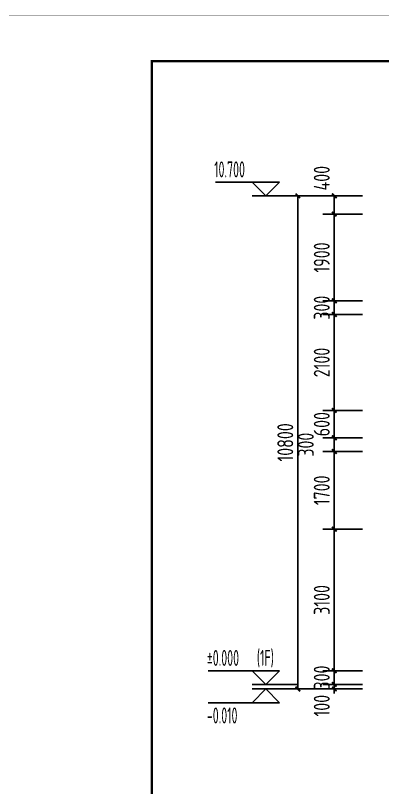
# Model space of a CAD drawing. Extents: x -280168 to 205214, y -148835 to -64913.
# Drawn here: x -196554 to -188502, y -106340 to -89430 of the extents above; entities that cross this region are included whole.
import ezdxf

# ---------------------------------------------------------------- set-up
doc = ezdxf.new("R2010")
doc.units = 0
doc.header["$LTSCALE"] = 1000
doc.header["$MEASUREMENT"] = 0
for name, color, linetype in [('01-标注_尺寸', 124, 'Continuous'), ('01-标注_标高', 200, 'Continuous'), ('02-TEXT_标注', 130, 'Continuous')]:
    doc.layers.add(name, color=color, linetype=linetype)
doc.styles.add('_TCH_DIM', font='ros1.shx', dxfattribs={"width": 0.75, "bigfont": 'jd.shx'})
doc.styles.add('_TCH_DIM_T3', font='ros1.shx', dxfattribs={"width": 0.85, "bigfont": 'jd.shx'})
doc.dimstyles.new('_TCH_ARCH&&100', dxfattribs={"dimtxt": 350, "dimasz": 100, "dimexe": 250, "dimexo": 300, "dimgap": 100, "dimtad": 1, "dimdec": 0, "dimzin": 0, "dimdsep": 46, "dimtxsty": '_TCH_DIM_T3', "dimblk": 'ARCHTICK', "dimcen": 0.09, "dimclrt": 7, "dimazin": 2, "dimtfac": 1, "dimtdec": 0, "dimtix": 1, "dimtmove": 2, "dimatfit": 3, "dimfxl": 0, "dimtolj": 1, "dimtzin": 0, "dimarcsym": 0})

# ---------------------------------------------------------------- blocks, each defined once
blk = doc.blocks.new('图框-A1')
for points, const_width in [([(0, 0), (841, 0), (841, 594), (0, 594)], 0.05), ([(766, 584), (25, 584), (25, 10), (766, 10)], 0.5)]:
    blk.add_lwpolyline(points, close=True, dxfattribs=dict(const_width=const_width))
blk = doc.blocks.new('_ArchTick')
at = {"color": 0, "linetype": 'ByBlock', "const_width": 0.4}
blk.add_lwpolyline([(-0.5, -0.5), (0.5, 0.5)], dxfattribs=at)
blk = doc.blocks.new('*D1130')
at = {"layer": '01-标注_尺寸', "color": 0, "lineweight": -2, "transparency": 16777216}
for p, q in [((-189561, -104081), (-189561, -103981)), ((-188944, -104081), (-189811, -104081)), ((-189561, -104181), (-189561, -104081)), ((-188944, -104181), (-189811, -104181)), ((-189561, -104181), (-189561, -104281))]:
    blk.add_line(p, q, dxfattribs=at)
at = {"layer": 'Defpoints', "color": 0, "transparency": 16777216}
for p in [(-189561, -104081), (-188644, -104081), (-188644, -104181)]:
    blk.add_point(p, dxfattribs=at)
at = {"layer": '01-标注_尺寸', "color": 0, "lineweight": -2, "transparency": 16777216, "xscale": 100, "yscale": 100, "zscale": 100}
for p, rotation in [((-189561, -104081), 270), ((-189561, -104181), 90)]:
    blk.add_blockref('_ArchTick', p, dxfattribs=dict(at, rotation=rotation))
at = {"layer": '01-标注_尺寸', "color": 7, "transparency": 16777216, "insert": (-189836, -104547), "char_height": 350, "attachment_point": 5, "rotation": 90, "style": '_TCH_DIM_T3'}
blk.add_mtext('\\A1;100', dxfattribs=at)
blk = doc.blocks.new('*D1131')
at = {"layer": '01-标注_尺寸', "color": 0, "lineweight": -2, "transparency": 16777216}
for p, q in [((-188944, -103781), (-189811, -103781)), ((-189561, -103781), (-189561, -103681)), ((-189561, -104081), (-189561, -103781)), ((-188944, -104081), (-189811, -104081)), ((-189561, -104081), (-189561, -104181))]:
    blk.add_line(p, q, dxfattribs=at)
at = {"layer": 'Defpoints', "color": 0, "transparency": 16777216}
for p in [(-189561, -103781), (-188644, -103781), (-188644, -104081)]:
    blk.add_point(p, dxfattribs=at)
at = {"layer": '01-标注_尺寸', "color": 0, "lineweight": -2, "transparency": 16777216, "xscale": 100, "yscale": 100, "zscale": 100}
for p, rotation in [((-189561, -103781), 270), ((-189561, -104081), 90)]:
    blk.add_blockref('_ArchTick', p, dxfattribs=dict(at, rotation=rotation))
at = {"layer": '01-标注_尺寸', "color": 7, "transparency": 16777216, "insert": (-189836, -103931), "char_height": 350, "attachment_point": 5, "rotation": 90, "style": '_TCH_DIM_T3'}
blk.add_mtext('\\A1;300', dxfattribs=at)
blk = doc.blocks.new('*D1132')
at = {"layer": '01-标注_尺寸', "color": 0, "lineweight": -2, "transparency": 16777216}
for p, q in [((-188944, -100681), (-189811, -100681)), ((-189561, -103781), (-189561, -100681)), ((-188944, -103781), (-189811, -103781))]:
    blk.add_line(p, q, dxfattribs=at)
at = {"layer": 'Defpoints', "color": 0, "transparency": 16777216}
for p in [(-189561, -100681), (-188644, -100681), (-188644, -103781)]:
    blk.add_point(p, dxfattribs=at)
at = {"layer": '01-标注_尺寸', "color": 0, "lineweight": -2, "transparency": 16777216, "xscale": 100, "yscale": 100, "zscale": 100}
for p, rotation in [((-189561, -100681), 90), ((-189561, -103781), 270)]:
    blk.add_blockref('_ArchTick', p, dxfattribs=dict(at, rotation=rotation))
at = {"layer": '01-标注_尺寸', "color": 7, "transparency": 16777216, "insert": (-189836, -102231), "char_height": 350, "attachment_point": 5, "rotation": 90, "style": '_TCH_DIM_T3'}
blk.add_mtext('\\A1;3100', dxfattribs=at)
blk = doc.blocks.new('*D1133')
at = {"layer": '01-标注_尺寸', "color": 0, "lineweight": -2, "transparency": 16777216}
for p, q in [((-188944, -98981), (-189811, -98981)), ((-189561, -100681), (-189561, -98981)), ((-188944, -100681), (-189811, -100681))]:
    blk.add_line(p, q, dxfattribs=at)
at = {"layer": 'Defpoints', "color": 0, "transparency": 16777216}
for p in [(-189561, -98981), (-188644, -98981), (-188644, -100681)]:
    blk.add_point(p, dxfattribs=at)
at = {"layer": '01-标注_尺寸', "color": 0, "lineweight": -2, "transparency": 16777216, "xscale": 100, "yscale": 100, "zscale": 100}
for p, rotation in [((-189561, -98981), 90), ((-189561, -100681), 270)]:
    blk.add_blockref('_ArchTick', p, dxfattribs=dict(at, rotation=rotation))
at = {"layer": '01-标注_尺寸', "color": 7, "transparency": 16777216, "insert": (-189836, -99831), "char_height": 350, "attachment_point": 5, "rotation": 90, "style": '_TCH_DIM_T3'}
blk.add_mtext('\\A1;1700', dxfattribs=at)
blk = doc.blocks.new('*D1134')
at = {"layer": '01-标注_尺寸', "color": 0, "lineweight": -2, "transparency": 16777216}
for p, q in [((-188944, -98681), (-189811, -98681)), ((-189561, -98981), (-189561, -98681)), ((-188944, -98981), (-189811, -98981))]:
    blk.add_line(p, q, dxfattribs=at)
at = {"layer": 'Defpoints', "color": 0, "transparency": 16777216}
for p in [(-189561, -98681), (-188644, -98681), (-188644, -98981)]:
    blk.add_point(p, dxfattribs=at)
at = {"layer": '01-标注_尺寸', "color": 0, "lineweight": -2, "transparency": 16777216, "xscale": 100, "yscale": 100, "zscale": 100}
for p, rotation in [((-189561, -98681), 90), ((-189561, -98981), 270)]:
    blk.add_blockref('_ArchTick', p, dxfattribs=dict(at, rotation=rotation))
at = {"layer": '01-标注_尺寸', "color": 7, "transparency": 16777216, "insert": (-190186, -98831), "char_height": 350, "attachment_point": 5, "rotation": 90, "style": '_TCH_DIM_T3'}
blk.add_mtext('\\A1;300', dxfattribs=at)
blk = doc.blocks.new('*D1135')
at = {"layer": '01-标注_尺寸', "color": 0, "lineweight": -2, "transparency": 16777216}
for p, q in [((-188944, -98081), (-189811, -98081)), ((-189561, -98081), (-189561, -97981)), ((-189561, -98681), (-189561, -98081)), ((-188944, -98681), (-189811, -98681)), ((-189561, -98681), (-189561, -98781))]:
    blk.add_line(p, q, dxfattribs=at)
at = {"layer": 'Defpoints', "color": 0, "transparency": 16777216}
for p in [(-189561, -98081), (-188644, -98081), (-188644, -98681)]:
    blk.add_point(p, dxfattribs=at)
at = {"layer": '01-标注_尺寸', "color": 0, "lineweight": -2, "transparency": 16777216, "xscale": 100, "yscale": 100, "zscale": 100}
for p, rotation in [((-189561, -98081), 270), ((-189561, -98681), 90)]:
    blk.add_blockref('_ArchTick', p, dxfattribs=dict(at, rotation=rotation))
at = {"layer": '01-标注_尺寸', "color": 7, "transparency": 16777216, "insert": (-189836, -98381), "char_height": 350, "attachment_point": 5, "rotation": 90, "style": '_TCH_DIM_T3'}
blk.add_mtext('\\A1;600', dxfattribs=at)
blk = doc.blocks.new('*D1136')
at = {"layer": '01-标注_尺寸', "color": 0, "lineweight": -2, "transparency": 16777216}
for p, q in [((-188944, -95981), (-189811, -95981)), ((-189561, -98081), (-189561, -95981)), ((-188944, -98081), (-189811, -98081))]:
    blk.add_line(p, q, dxfattribs=at)
at = {"layer": 'Defpoints', "color": 0, "transparency": 16777216}
for p in [(-189561, -95981), (-188644, -95981), (-188644, -98081)]:
    blk.add_point(p, dxfattribs=at)
at = {"layer": '01-标注_尺寸', "color": 0, "lineweight": -2, "transparency": 16777216, "xscale": 100, "yscale": 100, "zscale": 100}
for p, rotation in [((-189561, -95981), 90), ((-189561, -98081), 270)]:
    blk.add_blockref('_ArchTick', p, dxfattribs=dict(at, rotation=rotation))
at = {"layer": '01-标注_尺寸', "color": 7, "transparency": 16777216, "insert": (-189836, -97031), "char_height": 350, "attachment_point": 5, "rotation": 90, "style": '_TCH_DIM_T3'}
blk.add_mtext('\\A1;2100', dxfattribs=at)
blk = doc.blocks.new('*D1137')
at = {"layer": '01-标注_尺寸', "color": 0, "lineweight": -2, "transparency": 16777216}
for p, q in [((-188944, -95681), (-189811, -95681)), ((-189561, -95681), (-189561, -95581)), ((-189561, -95981), (-189561, -95681)), ((-188944, -95981), (-189811, -95981)), ((-189561, -95981), (-189561, -96081))]:
    blk.add_line(p, q, dxfattribs=at)
at = {"layer": 'Defpoints', "color": 0, "transparency": 16777216}
for p in [(-189561, -95681), (-188644, -95681), (-188644, -95981)]:
    blk.add_point(p, dxfattribs=at)
at = {"layer": '01-标注_尺寸', "color": 0, "lineweight": -2, "transparency": 16777216, "xscale": 100, "yscale": 100, "zscale": 100}
for p, rotation in [((-189561, -95681), 270), ((-189561, -95981), 90)]:
    blk.add_blockref('_ArchTick', p, dxfattribs=dict(at, rotation=rotation))
at = {"layer": '01-标注_尺寸', "color": 7, "transparency": 16777216, "insert": (-189836, -95831), "char_height": 350, "attachment_point": 5, "rotation": 90, "style": '_TCH_DIM_T3'}
blk.add_mtext('\\A1;300', dxfattribs=at)
blk = doc.blocks.new('*D1138')
at = {"layer": '01-标注_尺寸', "color": 0, "lineweight": -2, "transparency": 16777216}
for p, q in [((-188944, -93781), (-189811, -93781)), ((-189561, -95681), (-189561, -93781)), ((-188944, -95681), (-189811, -95681))]:
    blk.add_line(p, q, dxfattribs=at)
at = {"layer": 'Defpoints', "color": 0, "transparency": 16777216}
for p in [(-189561, -93781), (-188644, -93781), (-188644, -95681)]:
    blk.add_point(p, dxfattribs=at)
at = {"layer": '01-标注_尺寸', "color": 0, "lineweight": -2, "transparency": 16777216, "xscale": 100, "yscale": 100, "zscale": 100}
for p, rotation in [((-189561, -93781), 90), ((-189561, -95681), 270)]:
    blk.add_blockref('_ArchTick', p, dxfattribs=dict(at, rotation=rotation))
at = {"layer": '01-标注_尺寸', "color": 7, "transparency": 16777216, "insert": (-189836, -94731), "char_height": 350, "attachment_point": 5, "rotation": 90, "style": '_TCH_DIM_T3'}
blk.add_mtext('\\A1;1900', dxfattribs=at)
blk = doc.blocks.new('*D1139')
at = {"layer": '01-标注_尺寸', "color": 0, "lineweight": -2, "transparency": 16777216}
for p, q in [((-188944, -93381), (-189811, -93381)), ((-189561, -93781), (-189561, -93381)), ((-188944, -93781), (-189811, -93781))]:
    blk.add_line(p, q, dxfattribs=at)
at = {"layer": 'Defpoints', "color": 0, "transparency": 16777216}
for p in [(-189561, -93381), (-188644, -93381), (-188644, -93781)]:
    blk.add_point(p, dxfattribs=at)
at = {"layer": '01-标注_尺寸', "color": 0, "lineweight": -2, "transparency": 16777216, "xscale": 100, "yscale": 100, "zscale": 100}
for p, rotation in [((-189561, -93381), 90), ((-189561, -93781), 270)]:
    blk.add_blockref('_ArchTick', p, dxfattribs=dict(at, rotation=rotation))
at = {"layer": '01-标注_尺寸', "color": 7, "transparency": 16777216, "insert": (-189836, -92994), "char_height": 350, "attachment_point": 5, "rotation": 90, "style": '_TCH_DIM_T3'}
blk.add_mtext('\\A1;400', dxfattribs=at)
blk = doc.blocks.new('*D1140')
at = {"layer": '01-标注_尺寸', "color": 0, "lineweight": -2, "transparency": 16777216}
for p, q in [((-189744, -93381), (-190611, -93381)), ((-190361, -104181), (-190361, -93381)), ((-189744, -104181), (-190611, -104181))]:
    blk.add_line(p, q, dxfattribs=at)
at = {"layer": 'Defpoints', "color": 0, "transparency": 16777216}
for p in [(-190361, -93381), (-189444, -93381), (-189444, -104181)]:
    blk.add_point(p, dxfattribs=at)
at = {"layer": '01-标注_尺寸', "color": 0, "lineweight": -2, "transparency": 16777216, "xscale": 100, "yscale": 100, "zscale": 100}
for p, rotation in [((-190361, -93381), 90), ((-190361, -104181), 270)]:
    blk.add_blockref('_ArchTick', p, dxfattribs=dict(at, rotation=rotation))
at = {"layer": '01-标注_尺寸', "color": 7, "transparency": 16777216, "insert": (-190636, -98781), "char_height": 350, "attachment_point": 5, "rotation": 90, "style": '_TCH_DIM_T3'}
blk.add_mtext('\\A1;10800', dxfattribs=at)

msp = doc.modelspace()

# ---------------------------------------------------------------- linework, layer by layer
at = {"layer": '01-标注_标高'}
for p, q in [((-190760.8, -93081.3), (-192164.8, -93081.3)), ((-191060.8, -93381.3), (-191360.8, -93081.3)), ((-191060.8, -93381.3), (-190760.8, -93081.3)), ((-190360.8, -93381.3), (-191360.8, -93381.3)), ((-190760.8, -103781.3), (-192325.8, -103781.3)), ((-191060.8, -104081.3), (-191360.8, -103781.3)), ((-191060.8, -104081.3), (-190760.8, -103781.3)), ((-190360.8, -104081.3), (-191360.8, -104081.3)), ((-191060.8, -104181.3), (-191360.8, -104481.3)), ((-190360.8, -104181.3), (-191360.8, -104181.3)), ((-191060.8, -104181.3), (-190760.8, -104481.3)), ((-190760.8, -104481.3), (-192325.8, -104481.3))]:
    msp.add_line(p, q, dxfattribs=at)

# ---------------------------------------------------------------- block references
at = {"xscale": 100, "yscale": 100, "zscale": 100}
for p in [(-280165.1, -148832.1), (-196065.1, -148832.1)]:
    msp.add_blockref('图框-A1', p, dxfattribs=at)

# ---------------------------------------------------------------- texts
at = {"layer": '02-TEXT_标注', "style": '_TCH_DIM', "width": 0.6375}
for s, p in [('10.700', (-192194.8, -92976.3)), ('(1F)', (-191259.3, -103676.3)), ('%%P0.000', (-192355.8, -103676.3)), ('-0.010', (-192355.8, -104936.3))]:
    msp.add_text(s, height=350, dxfattribs=at).set_placement(p)

# ---------------------------------------------------------------- dimensions: what is measured, and where the dimension line sits
at = {"layer": '01-标注_尺寸'}
for base, p1, p2, picture, middle in [((-189560.8, -93381.3), (-188643.6, -93781.3), (-188643.6, -93381.3), '*D1139', (-189835.8, -92994.4)), ((-189560.8, -98681.3), (-188643.6, -98981.3), (-188643.6, -98681.3), '*D1134', (-190185.8, -98831.3)), ((-189560.8, -104081.3), (-188643.6, -104181.3), (-188643.6, -104081.3), '*D1130', (-189835.8, -104546.9))]:
    dim = msp.add_linear_dim(base=base, p1=p1, p2=p2, angle=90, dimstyle='_TCH_ARCH&&100', dxfattribs=at)
    dim.commit()
    dim.dimension.update_dxf_attribs({"geometry": picture, "text_midpoint": middle, "dimtype": 161})
for p1, p2, picture, middle in [((-189443.6, -104181.3), (-189443.6, -93381.3), '*D1140', (-190635.8, -98781.3)), ((-188643.6, -95681.3), (-188643.6, -93781.3), '*D1138', (-189835.8, -94731.3)), ((-188643.6, -95981.3), (-188643.6, -95681.3), '*D1137', (-189835.8, -95831.3)), ((-188643.6, -98081.3), (-188643.6, -95981.3), '*D1136', (-189835.8, -97031.3)), ((-188643.6, -98681.3), (-188643.6, -98081.3), '*D1135', (-189835.8, -98381.3)), ((-188643.6, -100681.3), (-188643.6, -98981.3), '*D1133', (-189835.8, -99831.3)), ((-188643.6, -103781.3), (-188643.6, -100681.3), '*D1132', (-189835.8, -102231.3)), ((-188643.6, -104081.3), (-188643.6, -103781.3), '*D1131', (-189835.8, -103931.3))]:
    dim = msp.add_aligned_dim(p1=p1, p2=p2, distance=917.2, dimstyle='_TCH_ARCH&&100', dxfattribs=at)
    dim.commit()
    dim.dimension.update_dxf_attribs({"geometry": picture, "text_midpoint": middle})

doc.saveas('drawing.dxf')
